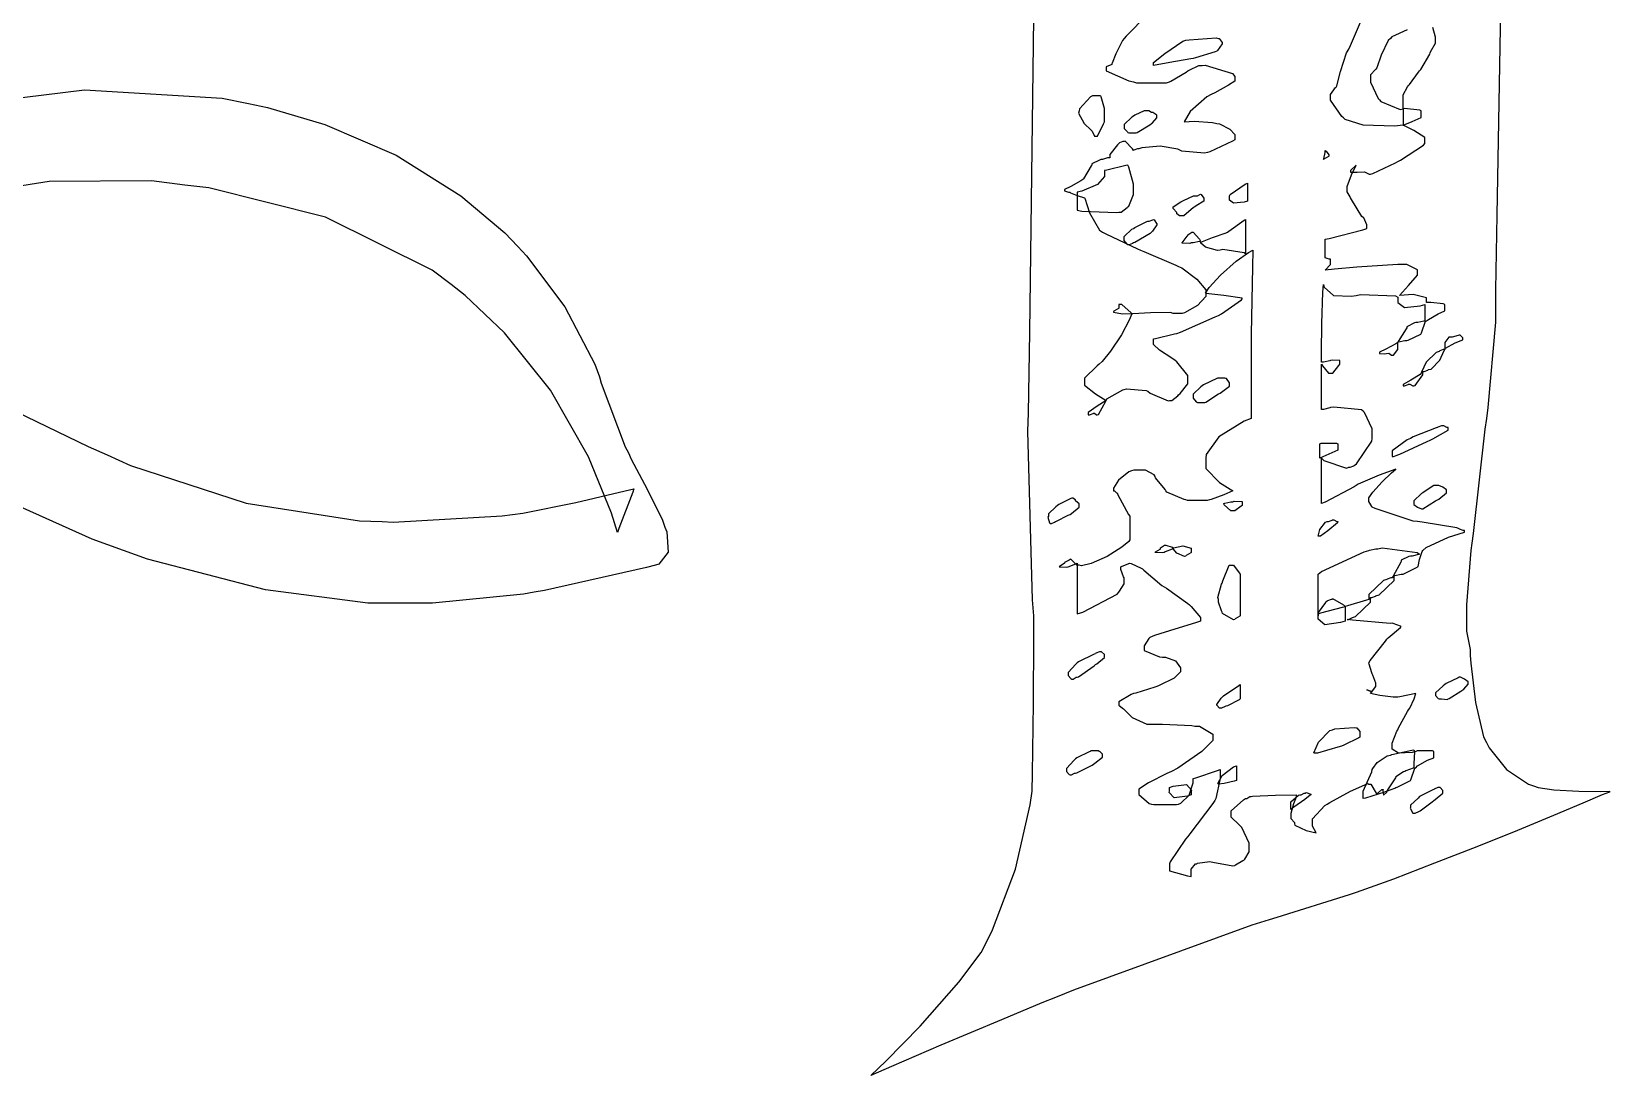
# Model space of a CAD drawing. Extents: x 55 to 302, y 40 to 307.
# Drawn here: x 95.47 to 126.22, y 262.01 to 282.36 of the extents above; entities that cross this region are included whole.
import ezdxf

# ---------------------------------------------------------------- set-up
doc = ezdxf.new("R2010")
doc.units = 0
doc.header["$MEASUREMENT"] = 0

msp = doc.modelspace()

# ---------------------------------------------------------------- linework, layer by layer
at = {"color": 42}
for points in [[(124.292, 293.388), (124.027, 278.775), (124.001, 277.319), (124.001, 276.693), (123.851, 275.026), (123.825, 274.814), (123.797, 274.603), (123.569, 272.574), (123.542, 272.38), (123.524, 272.24), (123.436, 271.181), (123.436, 270.827), (123.436, 270.669), (123.508, 270.312), (123.508, 270.192), (123.524, 270.043), (123.613, 269.28), (123.771, 268.606), (123.825, 268.5), (123.877, 268.394), (124.218, 267.971), (124.645, 267.688), (124.743, 267.652), (124.835, 267.619), (125.137, 267.576), (125.627, 267.547), (126.046, 267.543), (126.224, 267.546), (126.224, 267.546), (126.224, 267.53), (126.085, 267.479), (125.705, 267.313), (125.136, 267.075), (124.429, 266.784), (123.638, 266.467), (122.815, 266.143), (122.013, 265.837), (121.467, 265.636), (121.285, 265.571), (121.153, 265.527), (119.741, 265.086), (119.592, 265.042), (119.255, 264.938), (115.781, 263.667), (115.429, 263.525), (115.164, 263.422), (114.374, 263.095), (113.192, 262.595), (112.229, 262.181), (111.831, 262.008), (111.831, 262.008), (111.831, 262.008), (112.118, 262.287), (112.787, 262.97), (113.542, 263.824), (113.98, 264.406), (114.088, 264.619), (114.202, 264.849), (114.647, 266.03), (114.934, 267.281), (114.97, 267.546), (114.978, 267.891), (115, 269.258), (115.006, 270.542), (115.006, 270.969), (114.978, 271.278), (114.89, 274.567), (114.899, 274.92), (114.925, 276.499), (115.128, 292.322)], [(117.219, 282.689), (116.804, 282.266), (116.769, 282.222), (116.733, 282.178), (116.605, 281.923), (116.531, 281.739), (116.523, 281.729), (116.523, 281.711), (116.417, 281.671), (116.417, 281.657), (116.417, 281.587), (116.858, 281.394), (116.946, 281.376), (117.007, 281.358), (117.589, 281.358), (117.651, 281.376), (117.677, 281.386), (117.977, 281.561), (118.004, 281.587), (118.03, 281.605), (118.222, 281.693), (118.287, 281.693), (118.347, 281.703), (118.878, 281.535), (118.922, 281.481), (118.922, 281.464), (118.922, 281.424), (118.922, 281.41), (118.922, 281.386), (118.798, 281.31), (118.533, 281.164), (118.463, 281.128), (118.375, 281.084), (118.052, 280.797), (117.934, 280.599), (117.934, 280.599), (117.934, 280.599), (118.131, 280.609), (118.489, 280.583), (118.569, 280.565), (118.622, 280.556), (118.824, 280.454), (118.922, 280.352), (118.922, 280.318), (118.922, 280.3), (118.922, 280.26), (118.922, 280.246), (118.878, 280.22), (118.437, 280.009), (118.393, 279.999), (118.331, 279.983), (117.89, 280.027), (117.864, 280.035), (117.81, 280.063), (117.469, 280.119), (117.113, 280.088), (117.052, 280.07), (117.025, 280.07), (116.954, 280.045), (116.946, 280.035), (116.928, 280.071), (116.786, 280.221), (116.769, 280.212), (116.742, 280.212), (116.672, 280.186), (116.663, 280.176), (116.636, 280.15), (116.487, 279.958), (116.487, 279.893), (116.443, 279.893), (116.344, 279.859), (116.31, 279.859), (116.283, 279.85), (116.134, 279.777), (116.134, 279.753), (116.125, 279.736), (115.974, 279.488), (115.958, 279.47), (115.922, 279.444), (115.728, 279.338), (115.605, 279.28), (115.605, 279.26), (115.605, 279.251), (115.684, 279.224), (115.711, 279.224), (115.719, 279.215), (115.852, 279.158), (115.994, 279.117), (115.994, 279.117), (116.002, 279.109), (116.09, 278.822), (116.284, 278.483), (116.346, 278.448), (116.407, 278.413), (117.025, 278.123), (117.086, 278.095), (117.148, 278.069), (117.774, 277.804), (117.828, 277.777), (117.888, 277.75), (118.185, 277.527), (118.357, 277.318), (118.357, 277.247), (118.357, 277.189), (118.193, 277.015), (117.942, 276.87), (117.898, 276.86), (117.854, 276.86), (117.755, 276.86), (117.722, 276.86), (117.668, 276.878), (117.277, 276.874), (116.936, 276.852), (116.91, 276.86), (116.9, 276.87), (116.723, 277.037), (116.663, 277.037), (116.663, 277.02), (116.663, 276.98), (116.663, 276.967), (116.654, 276.958), (116.566, 276.904), (116.557, 276.895), (116.557, 276.885), (116.733, 276.852), (116.91, 276.86), (116.91, 276.86), (116.918, 276.852), (116.865, 276.727), (116.712, 276.445), (116.498, 276.126), (116.338, 275.927), (116.276, 275.872), (116.24, 275.838), (115.994, 275.6), (115.994, 275.519), (115.994, 275.463), (116.204, 275.291), (116.417, 275.167), (116.417, 275.167), (116.417, 275.167), (116.24, 275.052), (116.064, 274.927), (116.064, 274.884), (116.09, 274.884), (116.16, 274.912), (116.17, 274.92), (116.187, 274.92), (116.227, 274.884), (116.24, 274.884), (116.266, 274.894), (116.407, 275.15), (116.417, 275.167), (116.425, 275.194), (116.742, 275.371), (116.769, 275.379), (116.814, 275.389), (117.192, 275.361), (117.228, 275.343), (117.273, 275.308), (117.624, 275.159), (117.651, 275.167), (117.695, 275.167), (117.81, 275.256), (117.828, 275.273), (117.854, 275.3), (118.004, 275.492), (118.004, 275.555), (118.004, 275.653), (117.792, 275.916), (117.758, 275.942), (117.695, 275.987), (117.453, 276.146), (117.335, 276.258), (117.335, 276.295), (117.335, 276.313), (117.335, 276.353), (117.335, 276.365), (117.379, 276.375), (117.748, 276.463), (117.792, 276.472), (117.862, 276.499), (118.541, 276.798), (118.604, 276.824), (118.664, 276.852), (119.053, 277.125), (119.063, 277.143), (119.063, 277.159), (118.71, 277.209), (118.357, 277.247), (118.357, 277.247), (118.35, 277.254), (118.424, 277.366), (118.642, 277.606), (118.947, 277.879), (119.187, 278.052), (119.275, 278.095), (119.265, 277.77), (119.243, 276.455), (119.239, 275.225), (119.239, 274.814), (119.107, 274.762), (118.612, 274.453), (118.365, 274.11), (118.357, 274.038), (118.357, 274.012), (118.357, 273.953), (118.357, 273.932), (118.357, 273.84), (118.622, 273.563), (118.886, 273.403), (118.886, 273.403), (118.886, 273.403), (118.71, 273.328), (118.462, 273.236), (118.427, 273.226), (118.383, 273.218), (118.003, 273.218), (117.968, 273.226), (117.933, 273.236), (117.598, 273.377), (117.581, 273.403), (117.563, 273.43), (117.377, 273.659), (117.369, 273.685), (117.351, 273.713), (117.179, 273.805), (116.954, 273.809), (116.91, 273.792), (116.856, 273.774), (116.654, 273.611), (116.557, 273.455), (116.557, 273.403), (116.575, 273.403), (116.615, 273.367), (116.629, 273.367), (116.645, 273.323), (116.848, 272.945), (116.876, 272.91), (116.876, 272.795), (116.876, 272.537), (116.876, 272.451), (116.858, 272.416), (116.721, 272.305), (116.435, 272.124), (116.12, 271.985), (115.937, 271.939), (115.888, 271.956), (115.843, 271.956), (115.726, 272.07), (115.711, 272.062), (115.693, 272.054), (115.605, 272.008), (115.605, 271.992), (115.595, 271.984), (115.507, 271.931), (115.499, 271.921), (115.499, 271.921), (115.649, 271.913), (115.675, 271.921), (115.693, 271.931), (115.834, 271.984), (115.852, 271.992), (115.852, 271.745), (115.852, 271.19), (115.852, 271.004), (115.958, 271.04), (116.628, 271.392), (116.663, 271.427), (116.672, 271.445), (116.769, 271.591), (116.769, 271.639), (116.769, 271.657), (116.769, 271.697), (116.769, 271.709), (116.751, 271.727), (116.699, 271.873), (116.699, 271.921), (116.716, 271.931), (116.858, 271.984), (116.876, 271.992), (116.902, 271.984), (117.095, 271.895), (117.122, 271.885), (117.148, 271.859), (117.501, 271.56), (117.545, 271.533), (117.589, 271.507), (118.004, 271.207), (118.04, 271.18), (118.074, 271.146), (118.251, 270.935), (118.251, 270.863), (118.153, 270.829), (117.756, 270.705), (117.359, 270.581), (117.263, 270.545), (117.245, 270.528), (117.158, 270.383), (117.158, 270.334), (117.158, 270.29), (117.457, 270.167), (117.511, 270.158), (117.574, 270.158), (117.766, 270.087), (117.864, 269.955), (117.864, 269.911), (117.864, 269.876), (117.774, 269.787), (117.758, 269.769), (117.74, 269.752), (117.449, 269.61), (117.405, 269.592), (117.361, 269.576), (116.99, 269.462), (116.946, 269.452), (116.902, 269.435), (116.663, 269.289), (116.663, 269.24), (116.663, 269.223), (116.733, 269.169), (116.733, 269.169), (116.751, 269.153), (116.924, 268.985), (117.205, 268.853), (117.299, 268.853), (117.51, 268.853), (118.083, 268.826), (118.145, 268.817), (118.233, 268.817), (118.497, 268.658), (118.497, 268.604), (118.497, 268.534), (118.277, 268.323), (117.81, 267.997), (117.687, 267.935), (117.599, 267.891), (117.237, 267.714), (117.052, 267.589), (117.052, 267.546), (117.052, 267.486), (117.255, 267.309), (117.299, 267.299), (117.343, 267.291), (117.784, 267.291), (117.828, 267.299), (117.872, 267.317), (118.035, 267.468), (118.11, 267.713), (118.11, 267.794), (118.163, 267.812), (118.586, 267.953), (118.64, 267.971), (118.64, 267.927), (118.64, 267.827), (118.64, 267.794), (118.64, 267.794), (118.55, 267.406), (118.533, 267.37), (118.497, 267.309), (118.048, 266.718), (118.004, 266.664), (117.96, 266.612), (117.66, 266.171), (117.651, 266.135), (117.651, 266.109), (117.651, 266.051), (117.651, 266.03), (117.651, 265.996), (118.003, 265.898), (118.074, 265.888), (118.074, 265.916), (118.074, 265.975), (118.074, 265.994), (118.074, 266.03), (118.153, 266.135), (118.181, 266.135), (118.197, 266.145), (118.436, 266.18), (118.463, 266.171), (118.497, 266.163), (118.886, 266.092), (118.922, 266.101), (118.938, 266.11), (119.08, 266.198), (119.098, 266.207), (119.115, 266.224), (119.203, 266.369), (119.203, 266.417), (119.203, 266.533), (119.061, 266.842), (119.027, 266.876), (119.009, 266.894), (118.85, 267.04), (118.85, 267.089), (118.85, 267.168), (119.089, 267.379), (119.133, 267.406), (119.159, 267.406), (119.218, 267.442), (119.239, 267.442), (119.265, 267.451), (119.718, 267.472), (120.121, 267.476), (120.121, 267.476), (120.121, 267.433), (120.067, 267.305), (120.015, 267.116), (120.015, 267.053), (120.015, 267.018), (120.085, 266.94), (120.085, 266.912), (120.093, 266.886), (120.31, 266.785), (120.51, 266.736), (120.51, 266.736), (120.51, 266.736), (120.438, 266.868), (120.438, 266.912), (120.438, 267.01), (120.676, 267.273), (120.72, 267.299), (120.773, 267.327), (121.179, 267.547), (121.514, 267.698), (121.532, 267.688), (121.576, 267.688), (121.675, 267.512), (121.708, 267.512), (121.725, 267.521), (121.791, 267.582), (121.815, 267.582), (121.805, 267.56), (121.823, 267.472), (121.885, 267.528), (121.885, 267.546), (121.885, 267.546), (121.901, 267.556), (122.043, 267.609), (122.061, 267.618), (122.087, 267.627), (122.334, 267.75), (122.344, 267.758), (122.352, 267.768), (122.432, 267.997), (122.45, 268.005), (122.484, 268.041), (122.678, 268.151), (122.803, 268.201), (122.803, 268.217), (122.803, 268.245), (122.803, 268.304), (122.803, 268.323), (122.775, 268.333), (122.476, 268.333), (122.45, 268.323), (122.378, 268.306), (122.113, 268.293), (121.991, 268.369), (121.991, 268.394), (121.991, 268.482), (122.079, 268.72), (122.097, 268.746), (122.113, 268.782), (122.29, 269.099), (122.308, 269.133), (122.334, 269.169), (122.418, 269.347), (122.45, 269.452), (122.45, 269.452), (122.45, 269.452), (122.141, 269.391), (122.097, 269.382), (122.01, 269.382), (121.752, 269.417), (121.568, 269.452), (121.568, 269.452), (121.568, 269.452), (121.672, 269.592), (121.672, 269.592), (121.672, 269.655), (121.611, 269.813), (121.602, 269.839), (121.593, 269.857), (121.54, 270.025), (121.532, 270.051), (121.558, 270.095), (121.857, 270.476), (121.885, 270.51), (121.911, 270.538), (122.149, 270.74), (122.167, 270.757), (122.149, 270.766), (122.007, 270.819), (121.991, 270.827), (121.947, 270.819), (121.214, 270.881), (121.109, 270.897), (121.135, 270.897), (121.205, 270.925), (121.215, 270.933), (121.275, 270.951), (121.568, 271.23), (121.568, 271.322), (121.594, 271.322), (121.663, 271.348), (121.672, 271.356), (121.734, 271.374), (122.025, 271.653), (122.025, 271.745), (122.043, 271.755), (122.162, 271.779), (122.202, 271.779), (122.228, 271.789), (122.475, 271.913), (122.484, 271.921), (122.493, 271.931), (122.524, 272.068), (122.572, 272.222), (122.59, 272.238), (122.651, 272.3), (123.088, 272.499), (123.402, 272.595), (123.402, 272.627), (123.375, 272.627), (123.304, 272.653), (123.296, 272.661), (123.252, 272.679), (122.572, 272.795), (122.484, 272.803), (122.396, 272.813), (121.655, 273.06), (121.602, 273.086), (121.593, 273.096), (121.532, 273.195), (121.532, 273.226), (121.532, 273.265), (121.614, 273.38), (121.797, 273.579), (121.979, 273.753), (122.061, 273.826), (122.061, 273.826), (122.061, 273.826), (121.739, 273.707), (121.329, 273.536), (121.285, 273.509), (121.249, 273.483), (120.685, 273.184), (120.614, 273.156), (120.614, 273.377), (120.614, 273.873), (120.614, 274.038), (120.658, 273.994), (121.099, 273.845), (121.143, 273.862), (121.17, 273.862), (121.24, 273.888), (121.249, 273.896), (121.293, 273.932), (121.593, 274.373), (121.602, 274.425), (121.602, 274.443), (121.602, 274.484), (121.602, 274.497), (121.602, 274.611), (121.452, 274.928), (121.426, 274.954), (121.39, 274.982), (120.852, 275.036), (120.79, 275.026), (120.773, 275.018), (120.653, 274.99), (120.614, 274.99), (120.614, 275.211), (120.614, 275.707), (120.614, 275.872), (120.632, 275.838), (120.751, 275.696), (120.79, 275.696), (120.835, 275.696), (120.949, 275.846), (120.967, 275.872), (120.967, 275.89), (120.967, 275.93), (120.967, 275.942), (120.967, 275.942), (120.817, 275.952), (120.79, 275.942), (120.773, 275.934), (120.653, 275.908), (120.614, 275.908), (120.614, 276.098), (120.618, 276.666), (120.64, 277.275), (120.65, 277.424), (120.667, 277.372), (120.847, 277.213), (121.187, 277.197), (121.285, 277.213), (121.374, 277.231), (122.053, 277.205), (122.097, 277.177), (122.097, 277.161), (122.097, 277.121), (122.097, 277.107), (122.097, 277.075), (122.229, 276.98), (122.538, 277.011), (122.626, 277.037), (122.626, 276.958), (122.626, 276.779), (122.626, 276.718), (122.608, 276.71), (122.488, 276.684), (122.45, 276.684), (122.422, 276.675), (122.273, 276.602), (122.273, 276.578), (122.264, 276.561), (122.105, 276.313), (122.097, 276.295), (122.061, 276.269), (121.867, 276.163), (121.744, 276.105), (121.744, 276.085), (121.744, 276.082), (121.833, 276.072), (121.921, 276.085), (121.921, 276.085), (121.921, 276.085), (121.973, 276.049), (121.991, 276.049), (122.017, 276.049), (122.097, 276.155), (122.097, 276.189), (122.097, 276.217), (122.097, 276.276), (122.097, 276.295), (122.113, 276.305), (122.233, 276.331), (122.273, 276.331), (122.3, 276.341), (122.545, 276.455), (122.554, 276.472), (122.563, 276.481), (122.642, 276.71), (122.66, 276.718), (122.695, 276.746), (122.889, 276.852), (123.013, 276.911), (123.013, 276.931), (123.013, 276.958), (123.013, 277.017), (123.013, 277.037), (122.986, 277.046), (122.742, 277.071), (122.66, 277.071), (122.66, 277.089), (122.66, 277.13), (122.66, 277.143), (122.66, 277.165), (122.396, 277.231), (122.131, 277.213), (122.131, 277.213), (122.131, 277.213), (122.308, 277.403), (122.484, 277.606), (122.484, 277.672), (122.484, 277.708), (122.272, 277.813), (122.202, 277.813), (122.101, 277.813), (121.801, 277.796), (121.298, 277.76), (120.868, 277.724), (120.686, 277.706), (120.686, 277.706), (120.686, 277.706), (120.79, 277.814), (120.79, 277.848), (120.79, 277.866), (120.79, 277.906), (120.79, 277.919), (120.764, 277.919), (120.686, 277.945), (120.686, 277.953), (120.686, 278.041), (120.686, 278.24), (120.686, 278.306), (120.764, 278.324), (121.416, 278.492), (121.496, 278.518), (121.496, 278.536), (121.496, 278.576), (121.496, 278.588), (121.496, 278.588), (121.434, 278.722), (121.426, 278.73), (121.398, 278.748), (121.196, 279.083), (121.179, 279.117), (121.17, 279.135), (121.109, 279.229), (121.109, 279.26), (121.109, 279.335), (121.197, 279.56), (121.285, 279.753), (121.285, 279.753), (121.285, 279.753), (121.179, 279.648), (121.179, 279.612), (121.179, 279.612), (121.306, 279.612), (121.452, 279.622), (121.462, 279.612), (121.462, 279.612), (121.54, 279.576), (121.568, 279.576), (121.612, 279.586), (122.053, 279.797), (122.097, 279.823), (122.149, 279.85), (122.598, 280.142), (122.626, 280.176), (122.626, 280.194), (122.626, 280.234), (122.626, 280.246), (122.626, 280.291), (122.414, 280.428), (122.202, 280.529), (122.202, 280.529), (122.202, 280.529), (122.378, 280.604), (122.554, 280.68), (122.554, 280.705), (122.554, 280.732), (122.554, 280.792), (122.554, 280.811), (122.528, 280.821), (122.228, 280.857), (122.202, 280.847), (122.202, 280.901), (122.202, 281.019), (122.202, 281.058), (122.202, 281.12), (122.29, 281.278), (122.308, 281.304), (122.324, 281.322), (122.502, 281.561), (122.52, 281.587), (122.546, 281.614), (122.721, 281.914), (122.731, 281.94), (122.739, 281.958), (122.837, 282.13), (122.837, 282.186), (122.837, 282.248), (122.783, 282.435)], [(122.28, 282.39), (121.981, 282.25), (121.955, 282.222), (121.911, 282.178), (121.775, 281.897), (121.69, 281.65), (121.672, 281.623), (121.663, 281.614), (121.568, 281.515), (121.568, 281.481), (121.568, 281.366), (121.716, 281.05), (121.744, 281.023), (121.77, 280.989), (122.148, 280.839), (122.202, 280.847), (122.202, 280.768), (122.202, 280.589), (122.202, 280.529), (122.034, 280.512), (121.422, 280.534), (121.073, 280.644), (121.039, 280.671), (121.011, 280.697), (120.79, 281.021), (120.79, 281.128), (120.79, 281.128), (120.887, 281.262), (120.897, 281.27), (120.913, 281.298), (120.979, 281.575), (121.099, 281.94), (121.143, 282.01), (121.178, 282.082), (121.392, 282.585)]]:
    msp.add_lwpolyline(points, dxfattribs=at)
for points in [[(117.335, 281.693), (117.335, 281.752), (117.558, 281.927), (117.906, 282.17), (117.968, 282.186), (118.03, 282.196), (118.559, 282.232), (118.604, 282.222), (118.62, 282.222), (118.674, 282.144), (118.674, 282.116), (118.674, 282.116), (118.586, 281.985), (118.569, 281.976), (118.541, 281.959), (118.154, 281.843), (118.11, 281.833), (118.066, 281.825), (117.656, 281.751), (117.335, 281.693), (117.335, 281.693)], [(115.888, 280.811), (115.878, 280.767), (115.984, 280.565), (116.125, 280.432), (116.134, 280.422), (116.143, 280.414), (116.188, 280.318), (116.204, 280.318), (116.248, 280.318), (116.363, 280.555), (116.381, 280.599), (116.381, 280.643), (116.381, 280.742), (116.381, 280.775), (116.381, 280.855), (116.319, 281.085), (116.31, 281.094), (116.301, 281.103), (116.151, 281.103), (116.134, 281.094), (116.107, 281.085), (115.896, 280.847), (115.888, 280.811)], [(117.299, 280.775), (117.299, 280.775), (117.245, 280.811), (117.228, 280.811), (117.157, 280.811), (116.972, 280.723), (116.946, 280.705), (116.918, 280.688), (116.769, 280.544), (116.769, 280.494), (116.769, 280.468), (116.83, 280.398), (116.84, 280.388), (116.856, 280.38), (116.998, 280.38), (117.016, 280.388), (117.016, 280.388), (117.263, 280.538), (117.299, 280.565), (117.315, 280.574), (117.405, 280.673), (117.405, 280.705), (117.405, 280.723), (117.325, 280.775), (117.299, 280.775)], [(120.686, 280.035), (120.702, 280.027), (120.756, 279.954), (120.756, 279.929), (120.746, 279.921), (120.658, 279.868), (120.65, 279.859), (120.658, 279.877), (120.686, 279.997), (120.686, 280.035)], [(116.84, 279.753), (116.796, 279.745), (116.425, 279.656), (116.381, 279.647), (116.381, 279.63), (116.381, 279.59), (116.381, 279.576), (116.381, 279.527), (116.248, 279.374), (115.94, 279.242), (115.852, 279.224), (115.852, 279.135), (115.852, 278.937), (115.852, 278.871), (115.94, 278.854), (116.619, 278.827), (116.663, 278.835), (116.707, 278.835), (116.822, 278.924), (116.84, 278.941), (116.856, 278.951), (116.946, 279.182), (116.946, 279.26), (116.946, 279.383), (116.856, 279.709), (116.84, 279.753)], [(119.169, 279.047), (119.107, 279.031), (118.898, 279.013), (118.816, 279.067), (118.816, 279.083), (118.816, 279.101), (118.816, 279.141), (118.816, 279.153), (118.832, 279.181), (119.125, 279.383), (119.169, 279.4), (119.169, 279.312), (119.169, 279.114), (119.169, 279.047)], [(118.251, 279.188), (118.267, 279.18), (118.321, 279.108), (118.321, 279.083), (118.321, 279.049), (118.171, 278.959), (118.145, 278.941), (118.118, 278.924), (117.927, 278.765), (117.864, 278.765), (117.846, 278.765), (117.792, 278.801), (117.792, 278.801), (117.792, 278.828), (117.72, 278.905), (117.722, 278.907), (117.722, 278.942), (117.87, 279.039), (117.898, 279.047), (117.924, 279.065), (118.116, 279.153), (118.181, 279.153), (118.197, 279.153), (118.241, 279.18), (118.251, 279.188)], [(116.84, 278.201), (116.822, 278.211), (116.769, 278.282), (116.769, 278.306), (116.769, 278.36), (116.918, 278.501), (116.946, 278.518), (116.972, 278.536), (117.21, 278.65), (117.228, 278.658), (117.255, 278.658), (117.325, 278.686), (117.335, 278.694), (117.351, 278.686), (117.41, 278.595), (117.405, 278.588), (117.405, 278.588), (117.315, 278.466), (117.299, 278.448), (117.271, 278.422), (116.972, 278.245), (116.946, 278.235), (116.928, 278.227), (116.862, 278.201), (116.84, 278.201)], [(119.133, 278.025), (119.105, 278.043), (118.692, 278.105), (118.64, 278.095), (118.586, 278.087), (118.351, 278.153), (118.251, 278.235), (118.251, 278.235), (118.259, 278.253), (118.488, 278.342), (118.752, 278.431), (118.78, 278.448), (118.806, 278.466), (119.105, 278.678), (119.133, 278.694), (119.133, 278.528), (119.133, 278.152), (119.133, 278.025)], [(118.251, 278.271), (118.233, 278.263), (118.113, 278.235), (118.074, 278.235), (118.047, 278.227), (117.898, 278.234), (117.898, 278.235), (117.898, 278.235), (117.995, 278.369), (118.004, 278.378), (118.004, 278.395), (118.083, 278.448), (118.11, 278.448), (118.11, 278.448), (118.233, 278.307), (118.251, 278.271)], [(123.013, 276.155), (123.03, 276.182), (123.216, 276.287), (123.366, 276.346), (123.366, 276.365), (123.366, 276.383), (123.312, 276.437), (123.296, 276.437), (123.278, 276.429), (123.158, 276.401), (123.119, 276.401), (123.092, 276.401), (123.013, 276.297), (123.013, 276.261), (123.013, 276.235), (123.013, 276.175), (123.013, 276.155), (122.986, 276.155), (122.916, 276.129), (122.907, 276.119), (122.845, 276.102), (122.651, 275.908), (122.563, 275.714), (122.554, 275.696), (122.537, 275.67), (122.35, 275.559), (122.202, 275.477), (122.202, 275.449), (122.228, 275.449), (122.298, 275.475), (122.308, 275.483), (122.334, 275.483), (122.393, 275.449), (122.414, 275.449), (122.44, 275.459), (122.59, 275.664), (122.59, 275.732), (122.616, 275.732), (122.687, 275.758), (122.696, 275.766), (122.749, 275.776), (122.921, 275.948), (123.004, 276.138), (123.013, 276.155)], [(118.746, 275.59), (118.728, 275.6), (118.586, 275.6), (118.569, 275.59), (118.569, 275.59), (118.313, 275.467), (118.287, 275.449), (118.259, 275.433), (118.11, 275.287), (118.11, 275.237), (118.11, 275.211), (118.171, 275.141), (118.181, 275.131), (118.197, 275.123), (118.339, 275.123), (118.357, 275.131), (118.357, 275.131), (118.604, 275.291), (118.64, 275.307), (118.666, 275.325), (118.816, 275.445), (118.816, 275.483), (118.816, 275.511), (118.762, 275.59), (118.746, 275.59)], [(121.991, 274.072), (122.017, 274.072), (122.087, 274.1), (122.097, 274.108), (122.141, 274.118), (122.669, 274.365), (122.731, 274.391), (122.783, 274.418), (123.083, 274.584), (123.083, 274.638), (123.057, 274.638), (122.998, 274.673), (122.979, 274.673), (122.951, 274.673), (122.881, 274.647), (122.873, 274.638), (122.845, 274.629), (122.396, 274.453), (122.344, 274.425), (122.282, 274.399), (121.991, 274.181), (121.991, 274.108), (121.991, 274.108), (121.991, 274.082), (121.991, 274.072)], [(120.58, 274.321), (120.606, 274.33), (120.905, 274.33), (120.933, 274.321), (120.933, 274.303), (120.933, 274.263), (120.933, 274.249), (120.933, 274.197), (120.64, 274.066), (120.58, 274.038), (120.58, 274.11), (120.58, 274.268), (120.58, 274.321)], [(122.979, 273.473), (122.979, 273.473), (122.899, 273.509), (122.873, 273.509), (122.801, 273.509), (122.616, 273.385), (122.59, 273.367), (122.563, 273.351), (122.414, 273.206), (122.414, 273.156), (122.414, 273.14), (122.484, 273.086), (122.484, 273.086), (122.484, 273.086), (122.563, 273.05), (122.59, 273.05), (122.59, 273.05), (122.837, 273.21), (122.873, 273.226), (122.899, 273.244), (123.049, 273.364), (123.049, 273.403), (123.049, 273.421), (122.979, 273.473), (122.979, 273.473)], [(115.322, 272.767), (115.349, 272.767), (115.411, 272.795), (115.429, 272.803), (115.445, 272.813), (115.675, 272.927), (115.711, 272.944), (115.737, 272.962), (115.888, 273.082), (115.888, 273.12), (115.888, 273.148), (115.817, 273.207), (115.817, 273.226), (115.817, 273.226), (115.763, 273.262), (115.747, 273.262), (115.729, 273.254), (115.491, 273.138), (115.465, 273.12), (115.437, 273.094), (115.288, 272.956), (115.288, 272.91), (115.278, 272.892), (115.313, 272.777), (115.322, 272.767)], [(118.71, 273.156), (118.726, 273.166), (118.846, 273.19), (118.886, 273.19), (118.912, 273.2), (119.063, 273.193), (119.063, 273.19), (119.063, 273.174), (119.063, 273.134), (119.063, 273.12), (119.045, 273.104), (118.925, 273.014), (118.886, 273.014), (118.842, 273.014), (118.718, 273.13), (118.71, 273.156)], [(120.544, 272.521), (120.544, 272.521), (120.578, 272.649), (120.693, 272.795), (120.72, 272.803), (120.746, 272.803), (120.817, 272.83), (120.826, 272.838), (120.852, 272.838), (120.912, 272.803), (120.933, 272.803), (120.923, 272.777), (120.738, 272.623), (120.592, 272.521), (120.544, 272.521)], [(117.722, 272.274), (117.704, 272.266), (117.562, 272.214), (117.545, 272.204), (117.518, 272.196), (117.369, 272.203), (117.369, 272.204), (117.377, 272.214), (117.465, 272.266), (117.475, 272.274), (117.475, 272.292), (117.554, 272.344), (117.581, 272.344), (117.581, 272.344), (117.704, 272.302), (117.722, 272.274)], [(117.722, 272.274), (117.73, 272.292), (117.91, 272.328), (118.074, 272.288), (118.074, 272.274), (118.074, 272.258), (118.074, 272.218), (118.074, 272.204), (118.065, 272.196), (117.977, 272.142), (117.968, 272.132), (117.942, 272.124), (117.792, 272.191), (117.722, 272.274), (117.722, 272.274)], [(120.544, 271.779), (120.614, 271.833), (121.444, 272.212), (121.532, 272.238), (121.549, 272.248), (121.668, 272.274), (121.708, 272.274), (121.797, 272.292), (122.476, 272.204), (122.52, 272.168), (122.502, 272.16), (122.382, 272.132), (122.344, 272.132), (122.316, 272.124), (122.167, 272.052), (122.167, 272.028), (122.157, 272.01), (122.007, 271.737), (121.991, 271.709), (121.963, 271.709), (121.893, 271.684), (121.885, 271.675), (121.823, 271.657), (121.532, 271.38), (121.532, 271.286), (121.488, 271.27), (121.117, 271.163), (121.073, 271.146), (121.045, 271.172), (120.835, 271.296), (120.826, 271.286), (120.799, 271.286), (120.729, 271.26), (120.72, 271.25), (120.693, 271.224), (120.544, 271.034), (120.544, 270.969), (120.544, 271.172), (120.544, 271.628), (120.544, 271.779)], [(118.674, 271.603), (118.692, 271.647), (118.81, 271.956), (118.85, 271.956), (118.894, 271.956), (119.009, 271.807), (119.027, 271.779), (119.027, 271.577), (119.027, 271.122), (119.027, 270.969), (119.017, 270.961), (118.93, 270.907), (118.922, 270.897), (118.894, 270.889), (118.682, 271.013), (118.674, 271.04), (118.664, 271.067), (118.604, 271.232), (118.604, 271.286), (118.594, 271.322), (118.664, 271.587), (118.674, 271.603)], [(121.073, 271.146), (121.073, 271.075), (121.073, 270.917), (121.073, 270.863), (120.985, 270.837), (120.676, 270.793), (120.544, 270.899), (120.544, 270.933), (120.544, 270.951), (120.544, 270.991), (120.544, 271.004), (120.596, 271.022), (121.019, 271.137), (121.073, 271.146)], [(115.747, 269.735), (115.773, 269.735), (115.831, 269.769), (115.852, 269.769), (115.878, 269.779), (116.178, 269.989), (116.204, 270.015), (116.231, 270.033), (116.381, 270.153), (116.381, 270.192), (116.381, 270.21), (116.327, 270.264), (116.31, 270.264), (116.283, 270.264), (116.213, 270.237), (116.204, 270.228), (116.178, 270.22), (115.878, 270.069), (115.852, 270.051), (115.825, 270.025), (115.675, 269.86), (115.675, 269.805), (115.675, 269.805), (115.729, 269.744), (115.747, 269.735)], [(122.907, 269.346), (122.951, 269.346), (123.066, 269.338), (123.083, 269.346), (123.101, 269.355), (123.33, 269.496), (123.366, 269.522), (123.383, 269.54), (123.472, 269.633), (123.472, 269.663), (123.472, 269.681), (123.402, 269.735), (123.402, 269.735), (123.402, 269.735), (123.322, 269.769), (123.296, 269.769), (123.278, 269.761), (123.039, 269.646), (123.013, 269.628), (122.986, 269.602), (122.837, 269.463), (122.837, 269.416), (122.837, 269.416), (122.889, 269.355), (122.907, 269.346)], [(118.64, 269.169), (118.622, 269.169), (118.569, 269.223), (118.569, 269.24), (118.569, 269.24), (118.656, 269.364), (118.674, 269.382), (118.7, 269.408), (119, 269.612), (119.027, 269.628), (119.027, 269.558), (119.027, 269.399), (119.027, 269.346), (119.009, 269.329), (118.78, 269.215), (118.746, 269.205), (118.736, 269.197), (118.663, 269.169), (118.64, 269.169)], [(121.496, 269.522), (121.602, 269.486), (121.496, 269.522)], [(120.474, 268.288), (120.464, 268.297), (120.556, 268.505), (120.773, 268.73), (120.826, 268.746), (120.87, 268.764), (121.249, 268.791), (121.285, 268.781), (121.302, 268.781), (121.357, 268.713), (121.356, 268.71), (121.356, 268.684), (121.356, 268.625), (121.356, 268.604), (121.338, 268.588), (121.047, 268.446), (121.003, 268.428), (120.975, 268.42), (120.711, 268.345), (120.533, 268.288), (120.474, 268.288)], [(115.711, 267.865), (115.737, 267.865), (115.796, 267.899), (115.817, 267.899), (115.843, 267.909), (116.143, 268.059), (116.17, 268.075), (116.196, 268.093), (116.346, 268.213), (116.346, 268.252), (116.346, 268.27), (116.292, 268.323), (116.276, 268.323), (116.258, 268.333), (116.116, 268.333), (116.1, 268.323), (116.082, 268.315), (115.843, 268.199), (115.817, 268.181), (115.79, 268.155), (115.641, 267.99), (115.641, 267.935), (115.641, 267.935), (115.693, 267.874), (115.711, 267.865)], [(122.414, 268.005), (122.396, 267.997), (122.254, 267.944), (122.238, 267.935), (122.21, 267.927), (122.061, 267.829), (122.061, 267.829), (122.052, 267.812), (121.901, 267.574), (121.885, 267.546), (121.841, 267.53), (121.47, 267.415), (121.426, 267.406), (121.426, 267.547), (121.593, 267.927), (121.602, 267.971), (121.611, 267.988), (121.699, 268.111), (121.893, 268.235), (121.955, 268.252), (121.981, 268.261), (122.37, 268.35), (122.414, 268.358), (122.422, 268.323), (122.414, 268.085), (122.414, 268.005)], [(118.956, 267.758), (118.912, 267.742), (118.714, 267.698), (118.604, 267.688), (118.604, 267.688), (118.594, 267.698), (118.674, 267.852), (118.894, 268.024), (118.956, 268.041), (118.956, 267.971), (118.956, 267.812), (118.956, 267.758)], [(117.651, 267.618), (117.722, 267.644), (117.982, 267.676), (118.08, 267.571), (118.074, 267.546), (118.074, 267.53), (118.074, 267.49), (118.074, 267.476), (118.003, 267.45), (117.742, 267.419), (117.644, 267.523), (117.651, 267.546), (117.651, 267.564), (117.651, 267.618), (117.651, 267.618)], [(122.414, 267.123), (122.44, 267.123), (122.51, 267.15), (122.52, 267.159), (122.537, 267.168), (122.767, 267.343), (122.803, 267.37), (122.829, 267.388), (122.979, 267.508), (122.979, 267.546), (122.979, 267.564), (122.925, 267.618), (122.907, 267.618), (122.881, 267.618), (122.811, 267.591), (122.803, 267.582), (122.785, 267.574), (122.546, 267.459), (122.52, 267.442), (122.493, 267.415), (122.344, 267.276), (122.344, 267.229), (122.337, 267.215), (122.394, 267.123), (122.414, 267.123)], [(120.015, 267.193), (120.015, 267.221), (120.015, 267.28), (120.015, 267.299), (120.015, 267.343), (120.164, 267.468), (120.191, 267.476), (120.217, 267.476), (120.276, 267.512), (120.297, 267.512), (120.314, 267.521), (120.403, 267.488), (120.403, 267.476), (120.394, 267.468), (120.288, 267.389), (120.075, 267.237), (120.015, 267.193)]]:
    msp.add_lwpolyline(points, close=True, dxfattribs=at)
at = {"color": 7}
for points in [[(93.7493, 280.883), (96.5013, 281.218), (99.1828, 281.058), (99.6957, 280.952), (100.072, 280.875), (101.185, 280.542), (102.574, 279.943), (103.837, 279.152), (104.695, 278.434), (104.951, 278.165), (105.118, 277.981), (105.864, 276.988), (106.451, 275.874), (106.539, 275.626), (106.573, 275.503), (107.042, 274.259), (107.104, 274.144), (107.156, 274.022), (107.469, 273.435), (107.765, 272.83), (107.81, 272.697), (107.854, 272.601), (107.88, 272.208), (107.694, 271.974), (107.633, 271.956), (107.457, 271.912), (105.471, 271.463), (105.268, 271.427), (105.056, 271.392), (103.284, 271.216), (102.694, 271.216), (102.027, 271.216), (100.029, 271.476), (97.7276, 272.072), (97.2605, 272.238), (96.6488, 272.464), (94.8588, 273.268)], [(92.939, 276.023), (96.5729, 274.268), (96.9437, 274.108), (97.4012, 273.897), (99.6502, 273.166), (101.865, 272.821), (102.306, 272.803), (102.517, 272.795), (104.641, 272.918), (104.845, 272.944), (105.048, 272.971), (106.08, 273.178), (107.041, 273.404), (107.208, 273.439), (107.191, 273.377), (106.918, 272.671), (106.892, 272.591), (106.776, 272.969), (106.324, 274.067), (105.585, 275.365), (104.688, 276.485), (103.923, 277.213), (103.646, 277.424), (103.276, 277.706), (101.197, 278.74), (98.9281, 279.312), (98.461, 279.364), (97.8076, 279.447), (95.8162, 279.436), (93.0575, 278.999)]]:
    msp.add_lwpolyline(points, dxfattribs=at)

doc.saveas('drawing.dxf')
